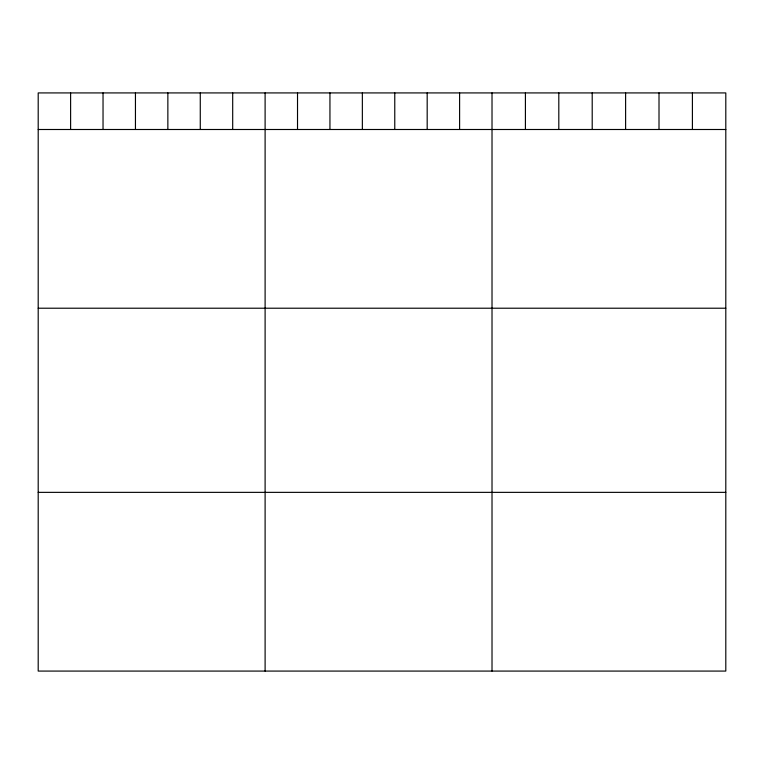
<?xml version="1.0" encoding="UTF-8"?>
<svg xmlns="http://www.w3.org/2000/svg" width="764" height="764" viewBox="0 0 764 764"><rect width="100%" height="100%" fill="white"/><g stroke="black" fill="none" stroke-linecap="round" stroke-linejoin="round"><path stroke-width="1.15" d="M725.8 129.498L725.8 671.078L38.2 671.078L38.2 92.921L725.8 92.921L725.8 129.498L38.2 129.498M38.2 308.217L725.8 308.217M38.2 492.36L725.8 492.36M692.404 92.921L692.404 129.498M659.007 92.921L659.007 129.498M625.611 92.921L625.611 129.498M592.205 92.921L592.205 129.498M558.809 92.921L558.809 129.498M525.412 92.921L525.412 129.498M492.016 92.921L492.016 671.078M459.603 92.921L459.603 129.498M427.181 92.921L427.181 129.498M394.768 92.921L394.768 129.498M362.356 92.921L362.356 129.498M329.943 92.921L329.943 129.498M297.521 92.921L297.521 129.498M265.108 92.921L265.108 671.078M232.695 92.921L232.695 129.498M200.273 92.921L200.273 129.498M167.86 92.921L167.86 129.498M135.448 92.921L135.448 129.498M103.035 92.921L103.035 129.498M70.613 92.921L70.613 129.498"/></g></svg>
